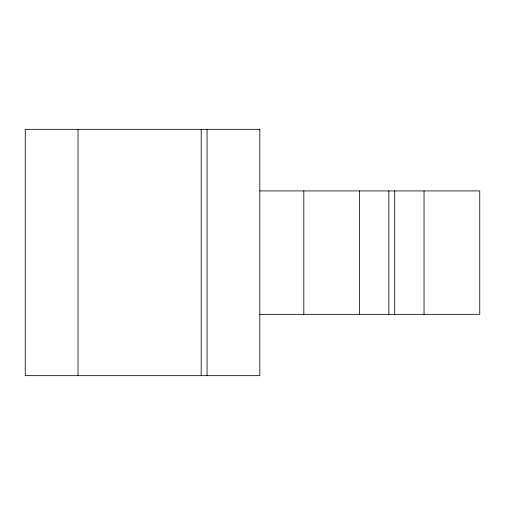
<?xml version="1.0" encoding="UTF-8"?>
<svg xmlns="http://www.w3.org/2000/svg" width="505" height="505" viewBox="0 0 505 505"><rect width="100%" height="100%" fill="white"/><g stroke="black" fill="none" stroke-linecap="round" stroke-linejoin="round"><path stroke-width="0.76" d="M259.829 190.922L479.75 190.922L479.75 314.312L259.829 314.312M424.036 190.922L424.036 314.312M394.714 190.922L394.714 314.312M388.85 190.922L388.85 314.312M359.528 190.922L359.528 314.312M303.814 190.922L303.814 314.312M207.05 129.343L207.05 375.657M201.186 129.343L201.186 375.657M78.029 129.343L78.029 375.657M259.829 129.343L25.25 129.343L25.25 375.657L259.829 375.657L259.829 129.343"/></g></svg>
